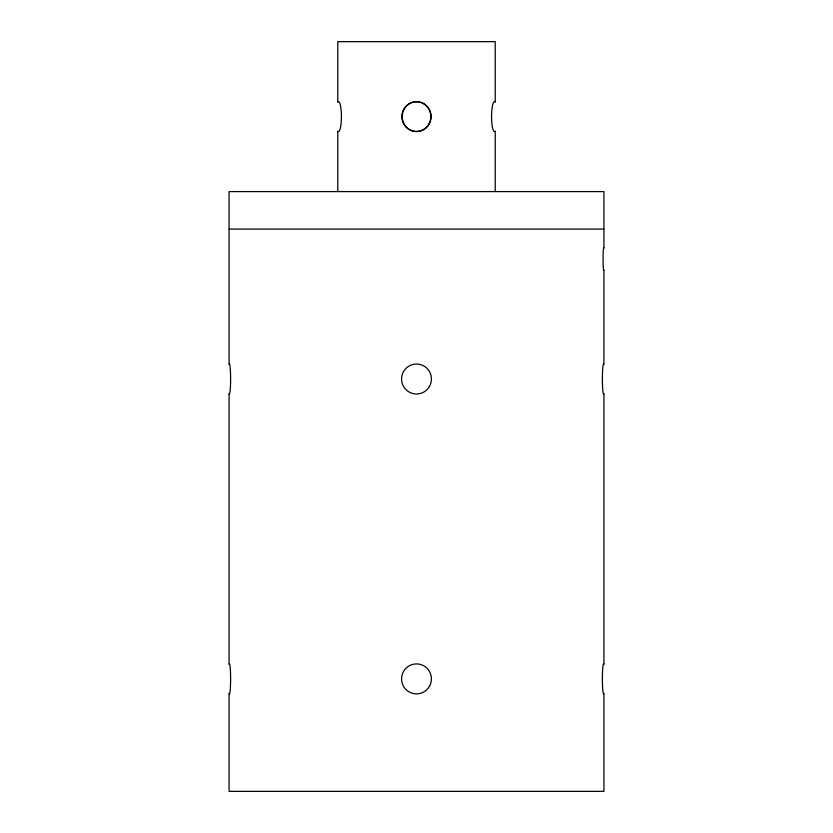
<?xml version="1.0" encoding="UTF-8"?>
<svg xmlns="http://www.w3.org/2000/svg" width="833" height="833" viewBox="0 0 833 833"><rect width="100%" height="100%" fill="white"/><g stroke="black" fill="none" stroke-linecap="round" stroke-linejoin="round"><path stroke-width="1.25" d="M229.075 229.075L603.925 229.075M603.925 247.817L603.925 191.59L229.075 191.59L229.075 364.021M603.925 270.309L603.925 364.021M603.925 394.009L603.925 663.901M603.925 693.889L603.925 791.35L229.075 791.35L229.075 693.889M495.219 101.626L495.219 41.65L337.781 41.65L337.781 101.626M495.219 131.614L495.219 191.59M337.781 131.614L337.781 191.59M229.075 394.009L229.075 663.901M337.813 102.115A14.932 2.915 90 0 1 341.415 116.62A14.932 2.915 90 0 1 337.813 131.125M495.187 131.125A14.932 2.936 -90 0 1 491.564 116.62A14.932 2.936 -90 0 1 495.187 102.115M229.085 364.458A14.984 1.229 -90 0 1 230.606 379.015A14.984 1.229 -90 0 1 229.085 393.572M603.915 393.582A14.984 1.239 -90 0 1 602.384 379.015A14.984 1.239 -90 0 1 603.915 364.448M229.085 664.338A14.984 1.229 90 0 1 230.606 678.895A14.984 1.229 90 0 1 229.085 693.452M603.915 693.462A14.984 1.239 -90 0 1 602.384 678.895A14.984 1.239 -90 0 1 603.915 664.328M603.915 269.996A11.246 0.698 -90 0 1 603.061 259.063A11.246 0.698 -90 0 1 603.915 248.13M428.797 124.721A14.932 14.64 -90 0 0 417.239 101.709A14.932 14.64 -90 0 0 403.474 123.419A14.932 14.64 -90 0 0 428.797 124.721M428.506 124.711A14.869 14.296 -90 0 0 417.239 101.772A14.869 14.296 -90 0 0 403.766 123.378A14.869 14.296 -90 0 0 428.506 124.711M429.432 386.502A14.984 14.932 -90 0 0 416.5 364.031A14.984 14.932 -90 0 0 403.568 386.502A14.984 14.932 -90 0 0 429.432 386.502M429.432 686.382A14.984 14.932 -90 0 0 416.5 663.911A14.984 14.932 -90 0 0 403.568 686.382A14.984 14.932 -90 0 0 429.432 686.382"/></g></svg>
